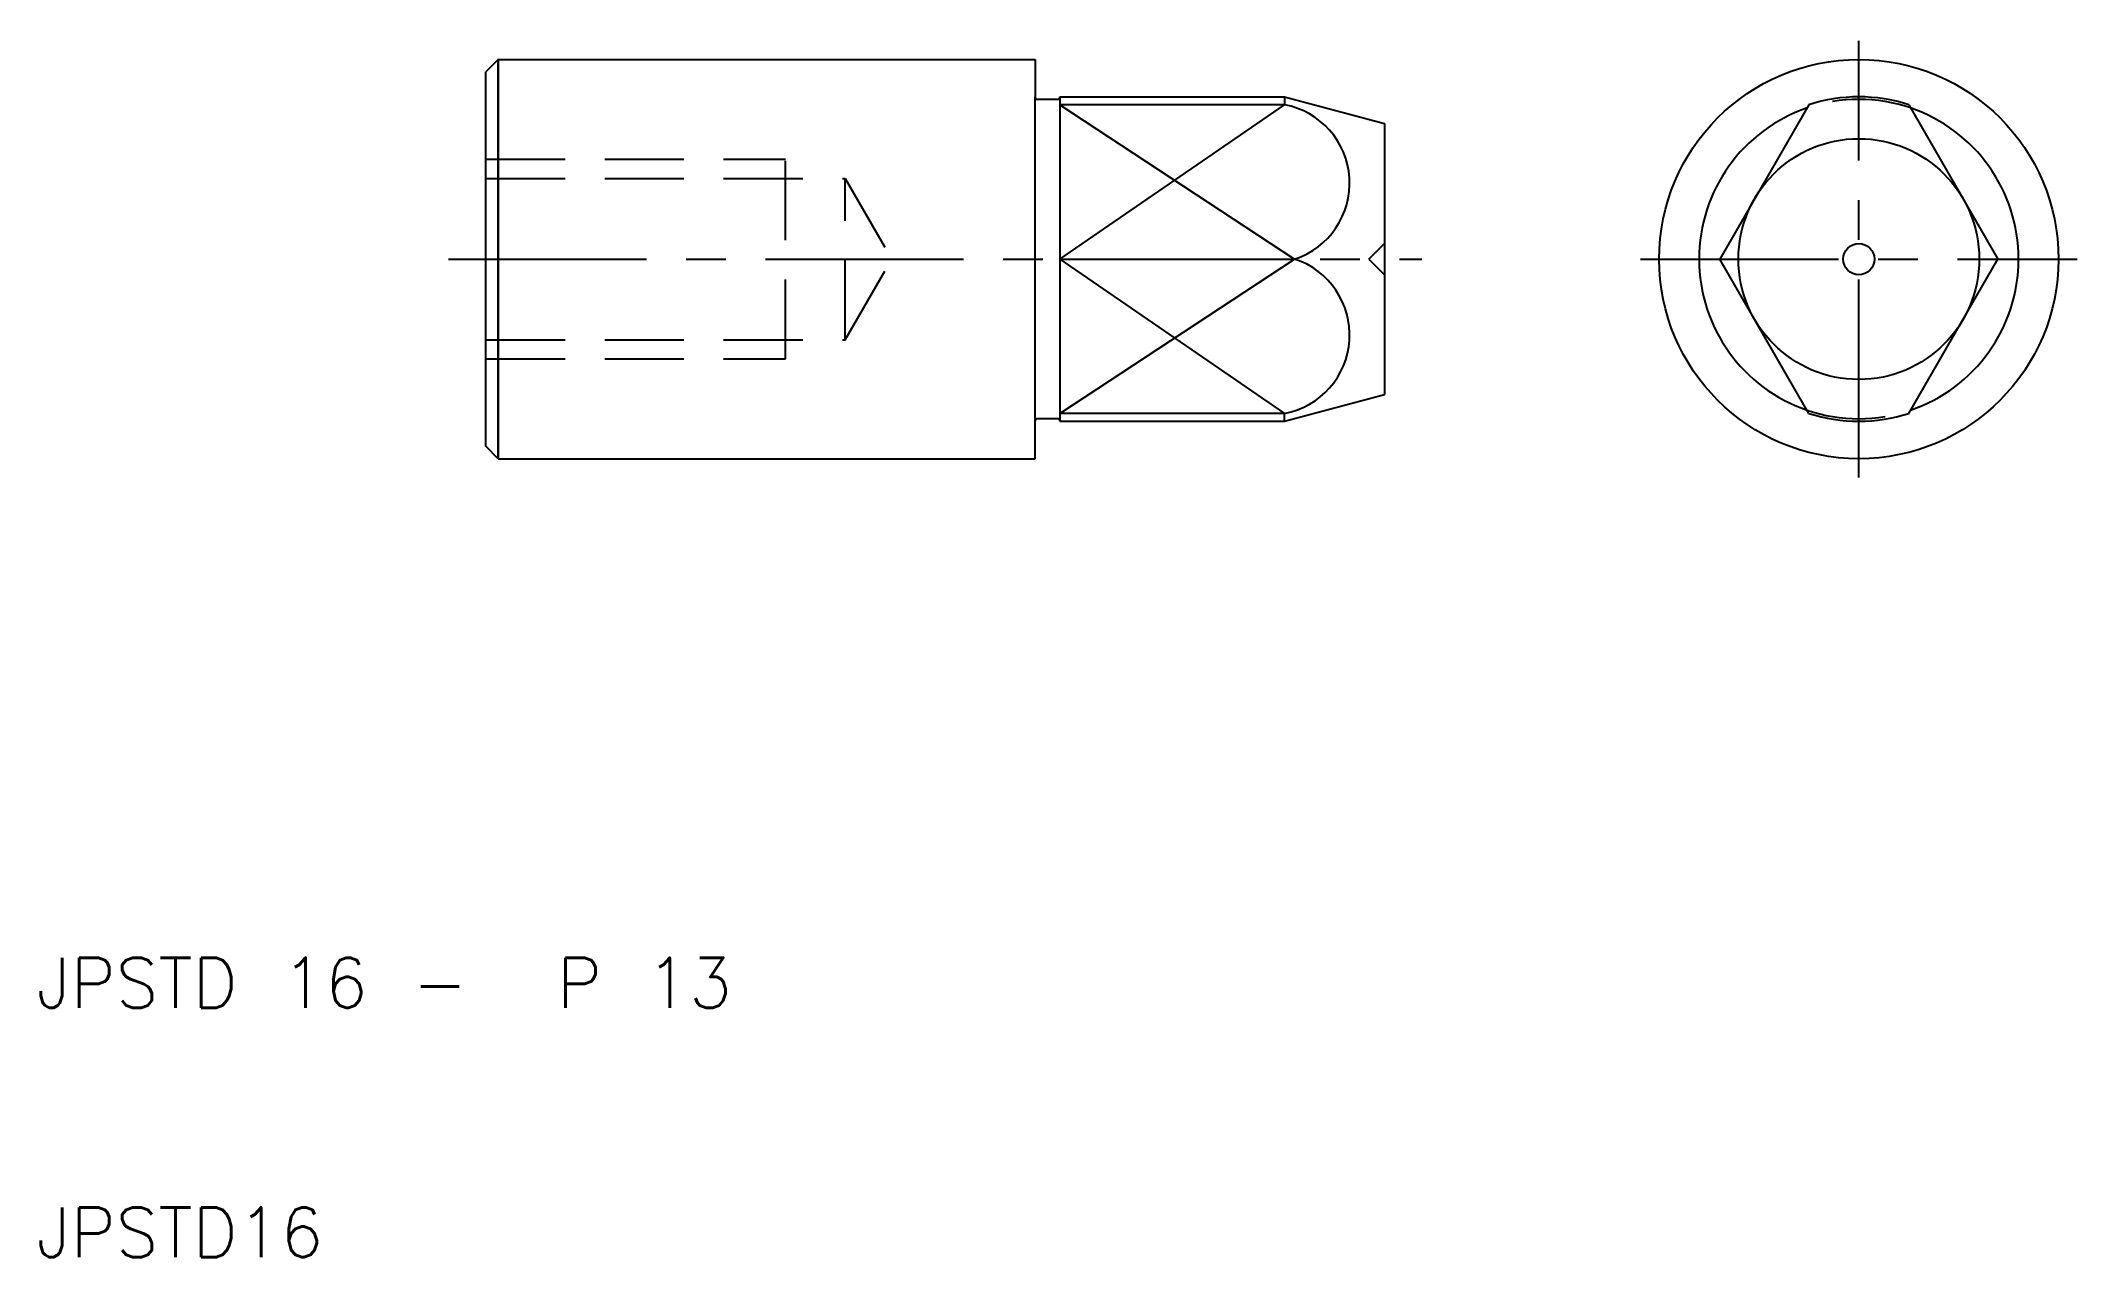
# Model space of a CAD drawing. Extents: x 10.2 to 91.8, y 10 to 58.8.
import ezdxf

# ---------------------------------------------------------------- set-up
doc = ezdxf.new("R2010")
doc.units = 0
doc.header["$LTSCALE"] = 0.25
doc.linetypes.add('CENTER', pattern=[50.8, 31.75, -6.35, 6.35, -6.35])
doc.linetypes.add('DASHED', pattern=[19.05, 12.7, -6.35])
doc.layers.get('0').update_dxf_attribs({"linetype": 'CONTINUOUS'})
doc.layers.add('CENTER', color=1, linetype='CENTER')
doc.styles.get("Standard").update_dxf_attribs({"font": 'txt.shx', "bigfont": 'extfont.shx'})

msp = doc.modelspace()

# ---------------------------------------------------------------- linework, layer by layer
for p, q in [((28.5, 58), (28, 57.5)), ((28.5, 58), (28.5, 42)), ((28.5, 42), (28.5, 58)), ((28.5, 58), (50, 58)), ((50, 58), (50, 56.5)), ((28, 42.5), (28, 57.5)), ((50, 43.5), (50, 56.5)), ((50.9, 56.4), (50.1, 56.4)), ((51, 56.5), (51, 43.5)), ((51, 56.5), (60, 56.5)), ((60, 56.5), (64, 55.428203)), ((60, 56.5), (60, 56.184658)), ((60, 56.184658), (51, 56.184658)), ((81, 56.184658), (77.429286, 50)), ((85, 56.184658), (88.570714, 50)), ((64, 55.428203), (64, 44.571797)), ((51, 50), (60.4, 50)), ((81, 43.815342), (77.429286, 50)), ((85, 43.815342), (88.570714, 50)), ((60, 43.5), (64, 44.571797)), ((50, 42), (50, 43.5)), ((50.9, 43.6), (50.1, 43.6)), ((60, 43.815342), (51, 43.815342)), ((51, 43.5), (60, 43.5)), ((60, 43.5), (60, 43.815342)), ((28.5, 42), (28, 42.5)), ((28.5, 42), (50, 42))]:
    msp.add_line(p, q)
at = {"color": 3}
for p, q in [((51, 50), (60, 56.184658)), ((51, 56.184658), (60.4, 50)), ((51, 43.815342), (60.4, 50)), ((51, 50), (60, 43.815342))]:
    msp.add_line(p, q, dxfattribs=at)
at = {"color": 3, "linetype": 'DASHED'}
for p, q in [((28, 54), (40, 54)), ((40, 46), (40, 54)), ((28, 53.233), (42.4, 53.233)), ((42.4, 46.767), (42.4, 53.233)), ((42.4, 53.233), (44.266573, 50)), ((63.375, 50), (64, 50.625)), ((42.4, 46.767), (44.266573, 50)), ((63.375, 50), (64, 49.375)), ((28, 46.767), (42.4, 46.767)), ((28, 46), (40, 46))]:
    msp.add_line(p, q, dxfattribs=at)
for radius in [8, 4.82438, 0.625]:
    msp.add_circle((83, 50), radius)
for centre, radius, start, end in [((50.1, 56.5), 0.1, 180, 270), ((50.9, 56.5), 0.1, 270, 0), ((83, 50), 6.5, 72.079787, 107.920213), ((59.401867, 53.040709), 3.200341, 288.172775, 79.22826), ((83, 50), 6.4, 108.921444, 251.078556), ((83, 50), 6.4, 288.921444, 71.078556), ((59.401867, 46.959291), 3.200341, 280.77174, 71.827225), ((50.1, 43.5), 0.1, 90, 180), ((50.9, 43.5), 0.1, 0, 90), ((83, 50), 6.5, 252.079787, 287.920213)]:
    msp.add_arc(centre, radius, start, end)
for start, end in [(71.078556, 108.921444), (251.078556, 288.921444)]:
    msp.add_arc((83, 50), 6.4, start, end, dxfattribs=at)
at = {"layer": 'CENTER', "color": 1, "linetype": 'CENTER'}
for p, q in [((83, 41.25), (83, 58.75)), ((26.5, 50), (65.5, 50)), ((74.25, 50), (91.75, 50))]:
    msp.add_line(p, q, dxfattribs=at)

# ---------------------------------------------------------------- texts
for s, p in [('JPSTD 16 -  P 13', (10, 20)), ('JPSTD16', (10, 10))]:
    msp.add_text(s, height=2).set_placement(p)

doc.saveas('drawing.dxf')
